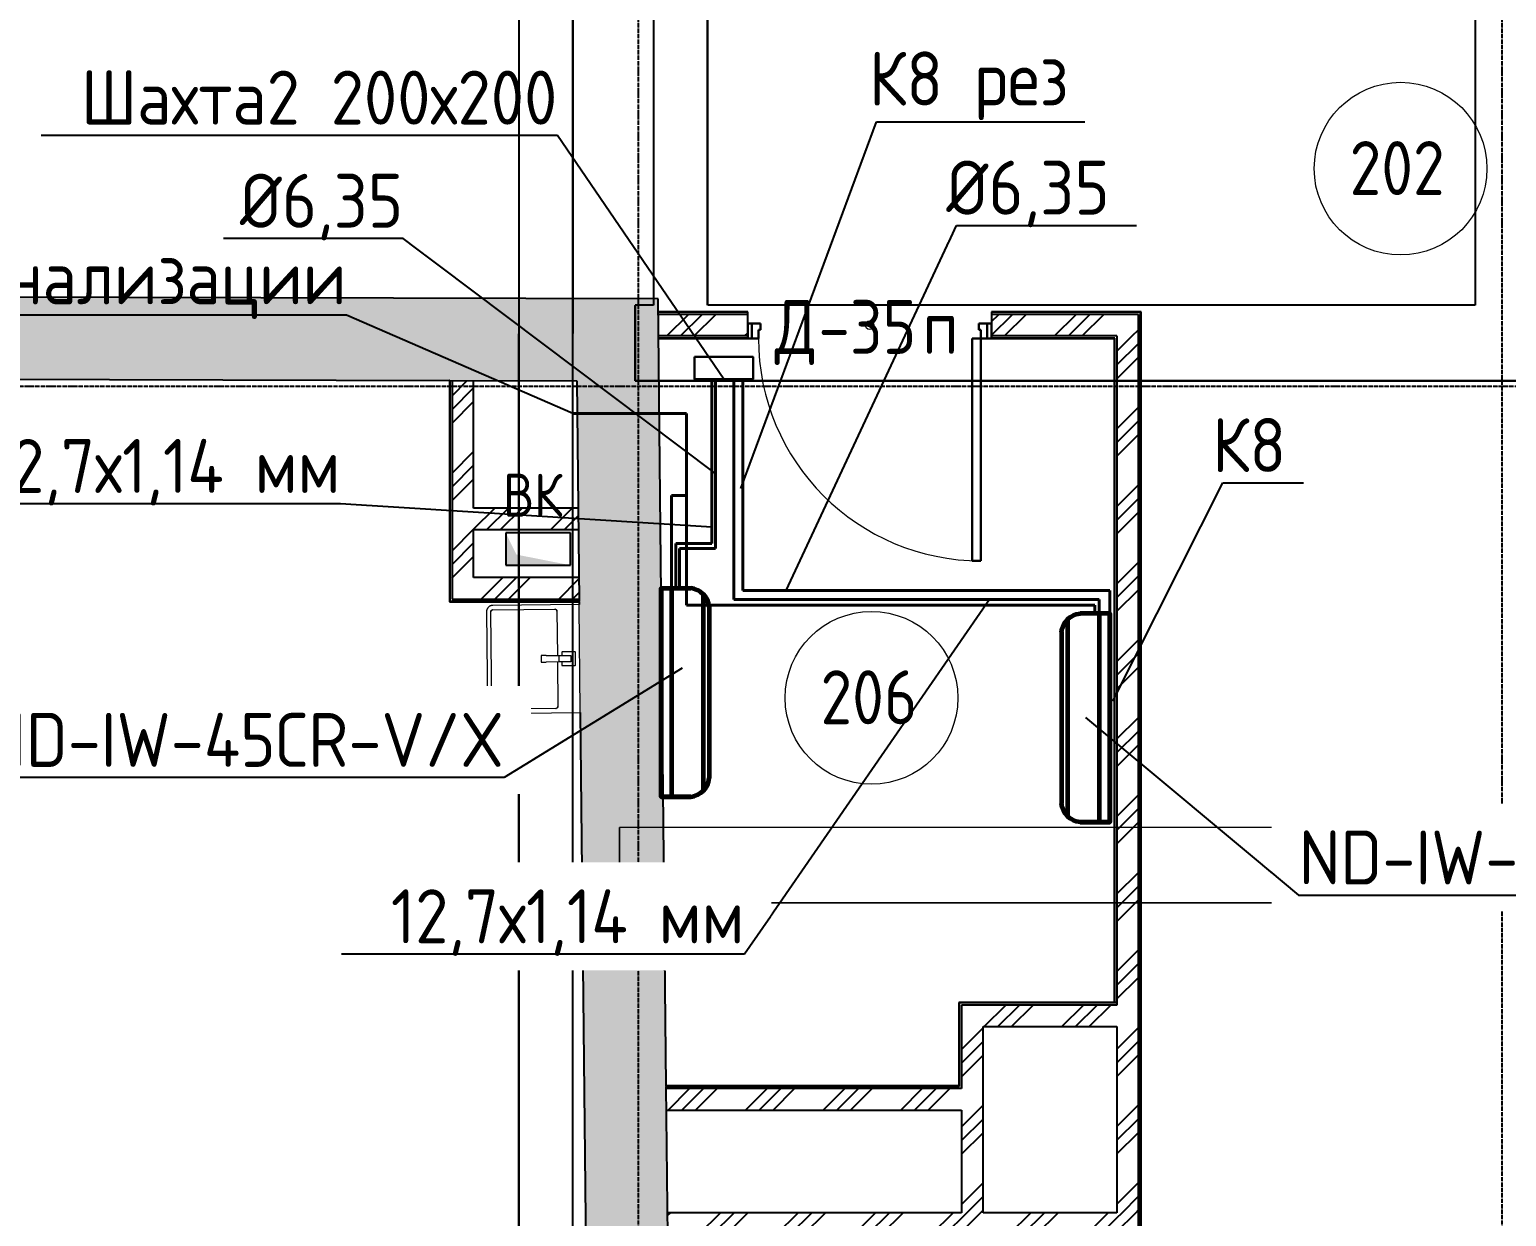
# Model space of a CAD drawing. Header units: millimetres. Extents: x -129048 to 476301, y -5853 to 215316.
# Drawn here: x 147729 to 154569, y 4909 to 10409 of the extents above; entities that cross this region are included whole.
import ezdxf
from ezdxf import colors
from ezdxf.entities.mleader import LeaderData, LeaderLine
from ezdxf.math import Vec2, Vec3

# ---------------------------------------------------------------- set-up
doc = ezdxf.new("R2010")
doc.units = ezdxf.units.MM
doc.linetypes.add('ADSK_Линия сетки', pattern=[25, 20, -2.5, 0, -2.5])
doc.linetypes.add('ADSK_Сверху', pattern=[4.5, 3, -1.5])
for name, color, linetype, lineweight in [('GAZLAITER', 1, 'Continuous', 40), ('Аннотация', 7, 'Continuous', 9), ('Двери', 251, 'Continuous', 18), ('Дренаж', 36, 'Continuous', 40), ('Каркас', 7, 'Continuous', 18), ('Кондеи', 6, 'Continuous', 60), ('Марки дверей', 7, 'Continuous', 20), ('Марки помещений', 7, 'Continuous', 20), ('Сантехника', 251, 'Continuous', 18), ('Узлы', 7, 'Continuous', 18)]:
    doc.layers.add(name, color=color, linetype=linetype, lineweight=lineweight)
for name, color, linetype, lineweight, true_color in [('Линии', 7, 'Continuous', 9, 0x00a600), ('Стены внутренние', 5, 'Continuous', 18, 0x0000ff), ('Стены штриховка', 5, 'Continuous', 18, 0x0000ff)]:
    doc.layers.add(name, color=color, linetype=linetype, lineweight=lineweight, true_color=true_color)
doc.styles.add('GOST Common_1', font='GOST Common_0.ttf', dxfattribs={"width": 0.9, "height": 200})
doc.styles.add('GOST Common_2', font='GOST Common_0.ttf', dxfattribs={"width": 0.9, "height": 250})
doc.styles.add('PIK', font='isocpeur.ttf', dxfattribs={"width": 0.9, "height": 250})
pattern_1 = [(45, (108139.4, 150), (-179.6051, 179.6051), []), (45, (108202.9, 150), (0, 359.2102), []), (45, (108075.9, 150), (0, 359.2102), [])]

# ---------------------------------------------------------------- blocks, each defined once
blk = doc.blocks.new('ADSK_БалкаЖБ_Прямоугольная - 350х280мм-843200-02 План 2-го этажа маркировочный')
at = {"layer": 'Каркас', "color": 253, "linetype": 'ADSK_Сверху', "true_color": 0xb2b2b2}
for p, q in [((3639.3, 175), (-3639.3, 175)), ((3639.3, 175), (3639.3, -175)), ((-3639.3, -175), (3639.3, -175))]:
    blk.add_line(p, q, dxfattribs=at)
at = {"layer": 'Каркас', "color": 253, "linetype": 'ADSK_Сверху', "true_color": 0xaaaaaa}
for p, q in [((-3639.3, 175), (3639.3, 175)), ((3639.3, -175), (3639.3, 175)), ((-3639.3, -175), (3639.3, -175))]:
    blk.add_line(p, q, dxfattribs=at)
blk = doc.blocks.new('AC_Дверь_Однопольная - Д-35п 1130х2200h-1983249-02 План 2-го этажа маркировочный')
at = {"layer": 'Двери', "lineweight": 30}
for p, q in [((-515, 1092), (-475, 1092)), ((-515, 62), (-515, 1092)), ((-475, 1092), (-475, 62)), ((-565, 62), (-545, 62)), ((-565, -8), (-565, 62)), ((-545, 62), (-515, 62)), ((-545, -8), (-545, 62)), ((-545, 62), (-545, -8)), ((-475, 62), (-515, 62)), ((-515, 62), (-515, 22)), ((-515, 22), (-505, 22)), ((-505, 22), (-505, -8)), ((505, 22), (515, 22)), ((505, -8), (505, 22)), ((515, 62), (545, 62)), ((515, 22), (515, 62)), ((545, 62), (545, -8)), ((545, 62), (565, 62)), ((545, -8), (545, 62)), ((565, 62), (565, -8)), ((-545, -8), (-565, -8)), ((-505, -8), (-545, -8)), ((545, -8), (505, -8)), ((565, -8), (545, -8))]:
    blk.add_line(p, q, dxfattribs=at)
at = {"layer": 'Двери'}
blk.add_arc((-515, 62), 1030, 0, 90, dxfattribs=at)
blk = doc.blocks.new('Parametric_Porcelain_bathroom_sink_20774 - 500х430мм-V220-02 План 2-го этажа маркировочный')
at = {"layer": 'Сантехника'}
for p, q in [((345, 570), (-95, 570)), ((-95, 550), (345, 550)), ((-125, 540), (-125, 140)), ((-105, 253.2), (-105, 540)), ((355, 540), (355, 253.2)), ((375, 140), (375, 540)), ((140, 319.1), (110, 319.1)), ((110, 319.1), (110, 296.1)), ((140, 319.1), (110, 319.1)), ((110, 236.5), (110, 296.1)), ((140, 296.1), (140, 319.1)), ((140, 296.1), (140, 236.5)), ((110, 243.2), (-95, 243.2)), ((93.2, 221.2), (93.2, 161.6)), ((110, 223.1), (95.1, 223.1)), ((110, 201.5), (110, 236.5)), ((140, 236.5), (110, 236.5)), ((345, 243.2), (140, 243.2)), ((140, 236.5), (140, 201.5)), ((154.6, 223.1), (140, 223.1)), ((156.5, 161.6), (156.5, 221.2)), ((-125, 140), (-120, 140)), ((-120, 140), (-115, 140)), ((-115, 140), (365, 140)), ((94.7, 160.1), (155, 160.1)), ((110, 181.5), (110, 201.5)), ((140, 181.5), (110, 181.5)), ((140, 201.5), (140, 181.5)), ((365, 140), (370, 140)), ((370, 140), (375, 140))]:
    blk.add_line(p, q, dxfattribs=at)
at = {"layer": 'Сантехника', "flags": 128}
for points in [[(-95, 570), (-96.2, 570), (-97.4, 569.9), (-98.6, 569.8), (-99.8, 569.6), (-101, 569.4), (-102.1, 569.1), (-103.3, 568.8), (-104.4, 568.5), (-105.6, 568.1), (-106.7, 567.6), (-107.8, 567.1), (-108.9, 566.6), (-109.9, 566), (-110.9, 565.4), (-111.9, 564.8), (-112.9, 564.1), (-113.9, 563.3), (-114.8, 562.6), (-115.7, 561.7), (-116.5, 560.9), (-117.3, 560), (-118.1, 559.1), (-118.9, 558.2), (-119.6, 557.2), (-120.2, 556.2), (-120.9, 555.2), (-121.5, 554.1), (-122, 553.1), (-122.5, 552), (-123, 550.9), (-123.4, 549.7), (-123.7, 548.6), (-124.1, 547.4), (-124.3, 546.3), (-124.6, 545.1), (-124.7, 543.9), (-124.9, 542.7), (-125, 541.5), (-125, 540.3), (-125, 540)], [(-105, 540), (-105, 540.4), (-105, 540.8), (-104.9, 541.2), (-104.9, 541.6), (-104.8, 542), (-104.7, 542.4), (-104.6, 542.8), (-104.5, 543.1), (-104.4, 543.5), (-104.2, 543.9), (-104, 544.3), (-103.9, 544.6), (-103.7, 545), (-103.5, 545.3), (-103.3, 545.6), (-103, 546), (-102.8, 546.3), (-102.5, 546.6), (-102.2, 546.9), (-102, 547.2), (-101.7, 547.4), (-101.4, 547.7), (-101.1, 548), (-100.7, 548.2), (-100.4, 548.4), (-100.1, 548.6), (-99.7, 548.8), (-99.4, 549), (-99, 549.2), (-98.6, 549.3), (-98.2, 549.5), (-97.9, 549.6), (-97.5, 549.7), (-97.1, 549.8), (-96.7, 549.9), (-96.3, 549.9), (-95.9, 550), (-95.5, 550), (-95.1, 550), (-95, 550)], [(-101, 548), (-101.3, 547.8), (-101.6, 547.5), (-101.9, 547.2), (-102.2, 547), (-102.4, 546.7)], [(-95, 550), (-95.4, 550), (-95.8, 550), (-96.2, 549.9), (-96.6, 549.9)], [(375, 540), (375, 541.2), (374.9, 542.4), (374.8, 543.6), (374.6, 544.8), (374.4, 546), (374.1, 547.1), (373.8, 548.3), (373.5, 549.4), (373.1, 550.6), (372.6, 551.7), (372.1, 552.8), (371.6, 553.9), (371, 554.9), (370.4, 555.9), (369.8, 556.9), (369.1, 557.9), (368.3, 558.9), (367.6, 559.8), (366.7, 560.7), (365.9, 561.5), (365, 562.3), (364.1, 563.1), (363.2, 563.9), (362.2, 564.6), (361.2, 565.2), (360.2, 565.9), (359.1, 566.5), (358.1, 567), (357, 567.5), (355.9, 568), (354.7, 568.4), (353.6, 568.7), (352.4, 569.1), (351.3, 569.3), (350.1, 569.6), (348.9, 569.7), (347.7, 569.9), (346.5, 570), (345.3, 570), (345, 570)], [(346.3, 549.9), (345.9, 550), (345.5, 550), (345.1, 550), (345, 550)], [(345, 550), (345.4, 550), (345.8, 550), (346.2, 549.9), (346.6, 549.9), (347, 549.8), (347.4, 549.7), (347.8, 549.6), (348.1, 549.5), (348.5, 549.4), (348.9, 549.2), (349.3, 549), (349.6, 548.9), (350, 548.7), (350.3, 548.5), (350.6, 548.3), (351, 548), (351.3, 547.8), (351.6, 547.5), (351.9, 547.2), (352.2, 547), (352.4, 546.7), (352.7, 546.4), (353, 546.1), (353.2, 545.7), (353.4, 545.4), (353.6, 545.1), (353.8, 544.7), (354, 544.4), (354.2, 544), (354.3, 543.6), (354.5, 543.2), (354.6, 542.9), (354.7, 542.5), (354.8, 542.1), (354.9, 541.7), (354.9, 541.3), (355, 540.9), (355, 540.5), (355, 540.1), (355, 540)], [(353, 546), (352.8, 546.3), (352.5, 546.6), (352.2, 546.9), (352, 547.2), (351.7, 547.4)], [(-104.9, 541.3), (-105, 540.9), (-105, 540.5), (-105, 540.1), (-105, 540)], [(355, 540), (355, 540.4), (355, 540.8), (354.9, 541.2), (354.9, 541.6)], [(-105, 253.2), (-105, 252.8), (-105, 252.4), (-104.9, 252), (-104.9, 251.6)], [(-95, 243.2), (-95.4, 243.2), (-95.8, 243.2), (-96.2, 243.2), (-96.6, 243.3), (-97, 243.4), (-97.4, 243.5), (-97.8, 243.6), (-98.1, 243.7), (-98.5, 243.8), (-98.9, 244), (-99.3, 244.1), (-99.6, 244.3), (-100, 244.5), (-100.3, 244.7), (-100.6, 244.9), (-101, 245.2), (-101.3, 245.4), (-101.6, 245.7), (-101.9, 245.9), (-102.2, 246.2), (-102.4, 246.5), (-102.7, 246.8), (-103, 247.1), (-103.2, 247.4), (-103.4, 247.8), (-103.6, 248.1), (-103.8, 248.5), (-104, 248.8), (-104.2, 249.2), (-104.3, 249.5), (-104.5, 249.9), (-104.6, 250.3), (-104.7, 250.7), (-104.8, 251.1), (-104.9, 251.5), (-104.9, 251.9), (-105, 252.3), (-105, 252.7), (-105, 253.1), (-105, 253.2)], [(-103, 247.2), (-102.8, 246.9), (-102.5, 246.6), (-102.2, 246.3), (-102, 246), (-101.7, 245.7)], [(-96.3, 243.3), (-95.9, 243.2), (-95.5, 243.2), (-95.1, 243.2), (-95, 243.2)], [(355, 253.2), (355, 252.8), (355, 252.4), (354.9, 252), (354.9, 251.6), (354.8, 251.2), (354.7, 250.8), (354.6, 250.4), (354.5, 250), (354.4, 249.6), (354.2, 249.3), (354, 248.9), (353.9, 248.6), (353.7, 248.2), (353.5, 247.9), (353.3, 247.5), (353, 247.2), (352.8, 246.9), (352.5, 246.6), (352.2, 246.3), (352, 246), (351.7, 245.7), (351.4, 245.5), (351.1, 245.2), (350.7, 245), (350.4, 244.8), (350.1, 244.5), (349.7, 244.4), (349.4, 244.2), (349, 244), (348.6, 243.9), (348.2, 243.7), (347.9, 243.6), (347.5, 243.5), (347.1, 243.4), (346.7, 243.3), (346.3, 243.3), (345.9, 243.2), (345.5, 243.2), (345.1, 243.2), (345, 243.2)], [(345, 243.2), (345.4, 243.2), (345.8, 243.2), (346.2, 243.2), (346.6, 243.3)], [(351, 245.2), (351.3, 245.4), (351.6, 245.7), (351.9, 245.9), (352.2, 246.2), (352.4, 246.5)], [(354.9, 251.9), (355, 252.3), (355, 252.7), (355, 253.1), (355, 253.2)]]:
    blk.add_lwpolyline(points, dxfattribs=at)
at = {"layer": 'Сантехника'}
for centre, radius, start, end in [((95.1, 221.2), 1.87, 90, 180), ((95.1, 221.2), 1.87, 120, 150), ((95.1, 221.2), 1.87, 120, 150), ((95.1, 221.2), 1.87, 120, 150), ((154.6, 221.2), 1.87, 0, 90), ((154.6, 221.2), 1.87, 30, 60), ((154.6, 221.2), 1.87, 30, 60), ((154.6, 221.2), 1.87, 30, 60), ((94.7, 161.6), 1.49, 180, 270), ((155, 161.6), 1.49, 270, 360)]:
    blk.add_arc(centre, radius, start, end, dxfattribs=at)
blk = doc.blocks.new('ADSK_Марка_Помещение_ОдноЗначение - Номер-247393-02 План 2-го этажа маркировочный')
at = {"layer": 'Марки помещений'}
blk.add_circle((0, 0), 4, dxfattribs=at)
blk = doc.blocks.new('ADSK_Марка_Дверь - Типоразмер_ADSK_Марка-58376-02 План 2-го этажа маркировочный')
at = {"layer": 'Марки дверей', "lineweight": 9}
blk.add_circle((0, 0), 0.2, dxfattribs=at)
blk = doc.blocks.new('Наружний 45+')
for p, q in [((18255.9, 8700.3), (17289.9, 8700.3)), ((17289.9, 8700.3), (17289.9, 8563.2)), ((18255.9, 8651.7), (17289.9, 8651.7)), ((18228.3, 8504.7), (17317.6, 8504.7))]:
    blk.add_line(p, q)
for points in [[(17289.9, 8563.2), (17289.9, 8700.3), (18255.9, 8700.3), (18255.9, 8563.2)], [(18169.9, 8477), (17376, 8477)]]:
    blk.add_lwpolyline(points)
for centre, start, end in [((17385.7, 8572.7), 185.64924, 264.24405), ((18160.2, 8572.7), 275.75595, 354.35076)]:
    blk.add_arc(centre, 96.2, start, end)

msp = doc.modelspace()

# ---------------------------------------------------------------- hatches: boundary and pattern name
at = {"layer": 'Стены внутренние', "lineweight": 25, "true_color": 0x636466}
h = msp.add_hatch(color=251, dxfattribs=at)
h.paths.add_polyline_path([(150643.87398, 8780.40893), (150640.00108, 9160.4205), (144072.22926, 9177.78108), (144072.22926, 8797.77975), (150641.87126, 8780.41423)])
h.paths.add_polyline_path([(142571.23005, 8801.74734), (142572.04947, 9181.74601), (135507.91605, 9200.41911), (135507.91605, 8820.41778), (142541.69893, 8801.8254)])
h.paths.add_polyline_path([(134006.91684, 8824.38537), (134007.73626, 9204.38404), (126996.31999, 9222.9178), (126996.31999, 8842.91647), (133964.73987, 8824.49686)])
h.paths.add_polyline_path([(125495.32078, 8846.88406), (125496.1402, 9226.88273), (123737.93688, 9231.53067), (123736.93244, 8851.532), (125345.23721, 8847.28077)])
h.paths.add_polyline_path([(122236.93768, 8855.49694), (122237.75709, 9235.49561), (118638.71545, 9245.00944), (118638.71545, 8865.00811), (122211.1293, 8855.56515)])
h.paths.add_polyline_path([(117111.77609, 8869.04427), (117111.77609, 9249.04559), (116272.42287, 9251.26425), (116273.16835, 8871.26096), (117048.57146, 8869.21133)])
h = msp.add_hatch(dxfattribs=at)
h.set_pattern_fill('FP_1', color=251, style=0, pattern_type=2)
h.set_pattern_definition(pattern_1)
h.paths.add_polyline_path([(152706.98374, 8988.91709), (152864.74457, 8988.91709), (152864.74457, 9088.91709), (152184.74457, 9088.91709), (152184.74457, 8988.91709)])
h.paths.add_polyline_path([(150641.87126, 8988.91709), (151054.74457, 8988.91709), (151054.74457, 9088.91709), (150640.72981, 9088.91709), (150641.74896, 8988.91709)])
h = msp.add_hatch(dxfattribs=at)
h.set_pattern_fill('FP_1', color=251, style=0, pattern_type=2)
h.set_pattern_definition(pattern_1)
h.paths.add_polyline_path([(152864.74457, 5788.84524), (152864.74457, 8988.91709), (152764.74457, 8988.91709), (152764.74457, 5788.84524)])
h = msp.add_hatch(dxfattribs=at)
h.set_pattern_fill('FP_1', color=251, style=0, pattern_type=2)
h.set_pattern_definition(pattern_1)
h.paths.add_polyline_path([(149685.39497, 7869.43061), (149785.39497, 7869.43061), (149785.39497, 8782.67815), (149685.39497, 8782.94248), (149685.39497, 8057.31293)])
msp.add_hatch(color=251, dxfattribs=at).paths.add_polyline_path([(150703.91126, 2889.50427), (150643.87398, 8780.40893), (150263.844, 8781.41347), (150323.89153, 2889.50427), (150686.33128, 2889.50427)])
h = msp.add_hatch(dxfattribs=at)
h.set_pattern_fill('FP_1', color=251, style=0, pattern_type=2)
h.set_pattern_definition(pattern_1)
h.paths.add_polyline_path([(150270.87601, 8091.42759), (150269.85686, 8191.42759), (149785.39497, 8191.42759), (149785.39497, 8091.42759), (150263.844, 8091.42759)])
h = msp.add_hatch(dxfattribs=at)
h.set_pattern_fill('FP_1', color=251, style=0, pattern_type=2)
h.set_pattern_definition(pattern_1)
h.paths.add_polyline_path([(150274.15765, 7769.43061), (150273.1385, 7869.43061), (149685.39497, 7869.43061), (149685.39497, 7769.43061), (150265.16248, 7769.43061)])
h = msp.add_hatch(dxfattribs=at)
h.set_pattern_fill('FP_1', color=251, style=0, pattern_type=2)
h.set_pattern_definition(pattern_1)
h.paths.add_polyline_path([(152144.74457, 5402.16371), (152144.74457, 5888.84524), (152044.74457, 5888.84524), (152044.74457, 5402.16371)])
h = msp.add_hatch(dxfattribs=at)
h.set_pattern_fill('FP_1', color=251, style=0, pattern_type=2)
h.set_pattern_definition(pattern_1)
h.paths.add_polyline_path([(152764.74457, 5788.84524), (152764.74457, 5888.84524), (152144.74457, 5888.84524), (152144.74457, 5788.84524), (152752.74457, 5788.84524)])
h = msp.add_hatch(dxfattribs=at)
h.set_pattern_fill('FP_1', color=251, style=0, pattern_type=2)
h.set_pattern_definition(pattern_1)
h.paths.add_polyline_path([(152864.74457, 4926.78828), (152864.74457, 5788.84524), (152764.74457, 5788.84524), (152764.74457, 4926.78828)])
h = msp.add_hatch(dxfattribs=at)
h.set_pattern_fill('FP_1', color=251, style=0, pattern_type=2)
h.set_pattern_definition(pattern_1)
h.paths.add_polyline_path([(150703.91126, 5402.16371), (152044.74457, 5402.16371), (152044.74457, 5502.16371), (150677.28428, 5502.16371), (150678.30344, 5402.16371), (150686.33128, 5402.16371)])
h = msp.add_hatch(dxfattribs=at)
h.set_pattern_fill('FP_1', color=251, style=0, pattern_type=2)
h.set_pattern_definition(pattern_1)
h.paths.add_polyline_path([(152144.74457, 4926.78828), (152144.74457, 5402.16371), (152044.74457, 5402.16371), (152044.74457, 4926.78828)])
h = msp.add_hatch(dxfattribs=at)
h.set_pattern_fill('FP_1', color=251, style=0, pattern_type=2)
h.set_pattern_definition(pattern_1)
h.paths.add_polyline_path([(150684.16739, 4826.78828), (152764.74457, 4826.8463), (152764.74457, 4926.78828), (150683.14824, 4926.78828)])
h = msp.add_hatch(dxfattribs=at)
h.set_pattern_fill('FP_1', color=251, style=0, pattern_type=2)
h.set_pattern_definition(pattern_1)
h.paths.add_polyline_path([(152864.74457, 2676.77432), (152864.74457, 3016.78828), (152764.74457, 3016.78828), (152764.74457, 2676.77432), (152844.74457, 2676.77432)])
h.paths.add_polyline_path([(152764.74457, 3946.78828), (152864.74457, 3946.78828), (152864.74457, 4926.78828), (152764.74457, 4926.78828), (152764.74457, 4695.66735)])
at = {"layer": 'Узлы', "lineweight": 25, "true_color": 0x636466}
msp.add_hatch(color=251, dxfattribs=at).paths.add_polyline_path([(150165.66254, 7926.43061), (150232.49103, 7926.76336), (149983.6725, 7975.92809), (149934.17502, 8076.43061), (149934.17502, 7926.43061), (149983.6725, 7926.43061)])

# ---------------------------------------------------------------- linework, layer by layer
at = {"linetype": 'ADSK_Линия сетки', "lineweight": 25}
for p, q in [((154549.30993, -3863.55169), (154549.30993, 44684.78674)), ((150549.30993, -3863.55169), (150549.30993, 21818.8012)), ((97053.17482, 8756.78828), (165281.11784, 8756.78828))]:
    msp.add_line(p, q, dxfattribs=at)
at = {"layer": 'GAZLAITER', "color": 5, "lineweight": 40, "ltscale": 10}
for p, q in [((150888.72115, 8026.928), (150888.72115, 8788.92196)), ((150990.68099, 7767.9081), (150990.68099, 8788.92196)), ((150722.20308, 7820.14237), (150722.20308, 8026.928)), ((150722.20308, 8026.928), (150888.72115, 8026.928)), ((152683.11109, 7767.9081), (150990.68099, 7767.9081)), ((152683.11109, 7702.57601), (152683.11109, 7767.9081))]:
    msp.add_line(p, q, dxfattribs=at)
at = {"layer": 'GAZLAITER', "color": 1, "lineweight": 40, "ltscale": 10}
for p, q in [((150905.86757, 8003.4129), (150905.86757, 8788.92196)), ((150739.25401, 7820.14237), (150739.25401, 8003.4129)), ((150739.25401, 8003.4129), (150905.86757, 8003.4129))]:
    msp.add_line(p, q, dxfattribs=at)
at = {"layer": 'GAZLAITER'}
for p, q in [((151031.63019, 7809.17611), (151031.63019, 8788.92196)), ((152731.67447, 7809.17611), (151031.63019, 7809.17611)), ((152731.67447, 7702.57601), (152731.67447, 7809.17611))]:
    msp.add_line(p, q, dxfattribs=at)
at = {"layer": 'GAZLAITER', "color": 251, "lineweight": 30, "ltscale": 10, "true_color": 0x636466}
msp.add_lwpolyline([(150808.15961, 8891.79922), (151079.59962, 8891.79922), (151079.59962, 8788.92196), (150808.15961, 8788.92196)], close=True, dxfattribs=at)
at = {"layer": 'Дренаж'}
for p, q in [((150771.71858, 8629.27534), (150244.69301, 8629.27534)), ((150771.71858, 7741.30856), (150771.71858, 8629.27534)), ((150702.22393, 7820.14237), (150702.22393, 8249.07643)), ((150702.22393, 8249.07643), (150771.71858, 8249.07643)), ((150916.19043, 7741.30856), (150771.71858, 7741.30856)), ((152663.13194, 7741.30856), (150916.19043, 7741.30856)), ((152663.13194, 7702.57601), (152663.13194, 7741.30856))]:
    msp.add_line(p, q, dxfattribs=at)
at = {"layer": 'Каркас', "color": 251, "linetype": 'ADSK_Сверху', "lineweight": 25, "true_color": 0x636466}
for p, q in [((149994.69301, 13454.00246), (149994.69301, 8999.43061)), ((149994.69301, 13454.00246), (149994.69301, 8999.43061)), ((150244.69301, 8999.43061), (150244.69301, 13454.00246)), ((150244.69301, 13454.00246), (150244.69301, 8999.43061)), ((150618.36341, 12931.45973), (150618.36341, 9131.21709)), ((150618.36341, 12931.45973), (150618.36341, 9131.21709)), ((150868.36341, 9131.21709), (150868.36341, 12931.45973)), ((150868.36341, 12931.45973), (150868.36341, 9131.21709)), ((154424.30993, 12931.45973), (154424.30993, 9131.21709)), ((154424.30993, 12931.45973), (154424.30993, 9131.21709)), ((150533.41539, 8781.21709), (150533.41539, 9131.21709)), ((150533.41539, 9131.21709), (150533.41539, 8781.21709)), ((150618.36341, 9131.21709), (150533.41539, 9131.21709)), ((150618.36341, 9131.21709), (150533.41539, 9131.21709)), ((154424.30993, 9131.21709), (150868.36341, 9131.21709)), ((154424.30993, 9131.21709), (150868.36341, 9131.21709)), ((149994.69301, 8999.43061), (149994.69301, 2610.01988)), ((149994.69301, 2610.01988), (149994.69301, 8999.43061)), ((150244.69301, 2610.01988), (150244.69301, 8999.43061)), ((150244.69301, 2610.01988), (150244.69301, 8999.43061)), ((150533.41539, 8781.21709), (157808.36341, 8781.21709)), ((157808.36341, 8781.21709), (150533.41539, 8781.21709))]:
    msp.add_line(p, q, dxfattribs=at)
at = {"layer": 'Линии', "color": 251, "lineweight": 25, "true_color": 0x636466}
for p, q in [((149934.17502, 8076.43061), (149934.17502, 7926.43061)), ((150234.17502, 8076.43061), (149934.17502, 8076.43061)), ((150234.17502, 7926.43061), (150234.17502, 8076.43061)), ((149934.17502, 7926.43061), (150234.17502, 7926.43061))]:
    msp.add_line(p, q, dxfattribs=at)
at = {"layer": 'Стены внутренние', "color": 251, "lineweight": 25, "true_color": 0x636466}
for p, q in [((150640.00108, 9160.4205), (144072.22926, 9177.78108)), ((150677.16199, 5514.16371), (150640.00108, 9160.4205)), ((151054.74457, 9100.91709), (150640.60751, 9100.91709)), ((151054.74457, 9046.91709), (151054.74457, 9100.91709)), ((152876.74457, 9100.91709), (152184.74457, 9100.91709)), ((152184.74457, 9100.91709), (152184.74457, 9046.91709)), ((152876.74457, 3946.78828), (152876.74457, 9100.91709)), ((150641.87126, 8976.91709), (151054.74457, 8976.91709)), ((152184.74457, 8976.91709), (152752.74457, 8976.91709)), ((152752.74457, 8976.91709), (152752.74457, 5900.84524)), ((144071.22481, 8797.78241), (149673.39497, 8782.9742)), ((149673.39497, 8782.9742), (149673.39497, 7757.43061)), ((149675.39497, 8782.96891), (150263.844, 8781.41347)), ((149785.39497, 8191.42759), (149785.39497, 8782.67815)), ((150263.844, 8781.41347), (150274.25957, 7759.43061)), ((150269.85686, 8191.42759), (149785.39497, 8191.42759)), ((149785.39497, 7869.43061), (149785.39497, 8091.42759)), ((149785.39497, 8091.42759), (150270.87601, 8091.42759)), ((150273.1385, 7869.43061), (149785.39497, 7869.43061)), ((149673.39497, 7757.43061), (150274.27995, 7757.43061)), ((150274.27995, 7757.43061), (150274.41417, 7744.26103)), ((150279.50619, 7244.62772), (150323.89153, 2889.50427)), ((152752.74457, 5900.84524), (152032.74457, 5900.84524)), ((152032.74457, 5900.84524), (152032.74457, 5514.16371)), ((152144.74457, 4926.78828), (152144.74457, 5788.84524)), ((152144.74457, 5788.84524), (152764.74457, 5788.84524)), ((152764.74457, 5788.84524), (152764.74457, 4926.78828)), ((152032.74457, 5514.16371), (150677.16199, 5514.16371)), ((150684.2693, 4816.78828), (150677.18237, 5512.16371)), ((150678.30344, 5402.16371), (152044.74457, 5402.16371)), ((152044.74457, 5402.16371), (152044.74457, 4926.78828)), ((152044.74457, 4926.78828), (150683.14824, 4926.78828)), ((152764.74457, 4926.78828), (152144.74457, 4926.78828))]:
    msp.add_line(p, q, dxfattribs=at)
at = {"layer": 'Стены штриховка', "color": 251, "lineweight": 25, "true_color": 0x636466}
for p, q in [((151054.74457, 9098.91709), (150640.62789, 9098.91709)), ((152876.74457, 9098.91709), (152184.74457, 9098.91709)), ((152874.74457, 3946.78828), (152874.74457, 9100.91709)), ((151054.74457, 9088.91709), (150640.72981, 9088.91709)), ((152864.74457, 9088.91709), (152184.74457, 9088.91709)), ((152864.74457, 3946.78828), (152864.74457, 9088.91709)), ((152874.74457, 9088.91709), (152876.74457, 9088.91709)), ((151054.74457, 8988.91709), (150641.74896, 8988.91709)), ((151054.74457, 8978.91709), (150641.85088, 8978.91709)), ((152764.74457, 8988.91709), (152184.74457, 8988.91709)), ((152754.74457, 8978.91709), (152184.74457, 8978.91709)), ((152754.74457, 5900.84524), (152754.74457, 8978.91709)), ((152764.74457, 8988.91709), (152764.74457, 5888.84524)), ((149675.39497, 8782.96891), (149673.39497, 8782.9742)), ((149675.39497, 8782.96891), (149675.39497, 7757.43061)), ((149685.39497, 8782.94248), (149685.39497, 7769.43061)), ((149675.39497, 7769.43061), (149673.39497, 7769.43061)), ((149673.39497, 7759.43061), (150274.25957, 7759.43061)), ((149685.39497, 7769.43061), (150274.15765, 7769.43061)), ((150274.27995, 7757.43061), (150274.25957, 7759.43061)), ((152764.74457, 5898.84524), (152032.74457, 5898.84524)), ((152034.74457, 5900.84524), (152034.74457, 5512.16371)), ((152044.74457, 5898.84524), (152044.74457, 5900.84524)), ((152764.74457, 5888.84524), (152044.74457, 5888.84524)), ((152044.74457, 5888.84524), (152044.74457, 5502.16371)), ((152764.74457, 5900.84524), (152752.74457, 5900.84524)), ((150677.16199, 5514.16371), (150677.18237, 5512.16371)), ((152034.74457, 5512.16371), (150677.18237, 5512.16371)), ((152044.74457, 5502.16371), (150677.28428, 5502.16371))]:
    msp.add_line(p, q, dxfattribs=at)

# ---------------------------------------------------------------- block references
at = {"layer": 'Двери', "color": 251, "lineweight": 25, "true_color": 0x636466, "rotation": 180}
msp.add_blockref('AC_Дверь_Однопольная - Д-35п 1130х2200h-1983249-02 План 2-го этажа маркировочный', (151619.74457, 9038.91709), dxfattribs=at)
at = {"layer": 'Каркас', "color": 251, "linetype": 'ADSK_Сверху', "lineweight": 25, "true_color": 0x636466, "rotation": 180}
msp.add_blockref('ADSK_БалкаЖБ_Прямоугольная - 350х280мм-843200-02 План 2-го этажа маркировочный', (154100.92388, 6536.66252), dxfattribs=at)
at = {"layer": 'Кондеи', "rotation": 90}
msp.add_blockref('Наружний 45+', (159353.93171, -10435.79522), dxfattribs=at)
at = {"layer": 'Кондеи', "xscale": -1, "rotation": 270}
msp.add_blockref('Наружний 45+', (144031.40331, -10553.36158), dxfattribs=at)
at = {"layer": 'Марки дверей', "color": 251, "lineweight": 25, "true_color": 0x636466, "xscale": 99.99999999999993, "yscale": 99.99999999999993, "zscale": 99.99999999999993}
msp.add_blockref('ADSK_Марка_Дверь - Типоразмер_ADSK_Марка-58376-02 План 2-го этажа маркировочный', (151619.74457, 9038.91709), dxfattribs=at)
at = {"layer": 'Марки помещений', "color": 251, "lineweight": 25, "true_color": 0x636466, "xscale": 99.99999999999993, "yscale": 99.99999999999993, "zscale": 99.99999999999993}
for p in [(154078.94582, 9764.03164), (151628.20325, 7312.1174)]:
    msp.add_blockref('ADSK_Марка_Помещение_ОдноЗначение - Номер-247393-02 План 2-го этажа маркировочный', p, dxfattribs=at)
at = {"layer": 'Сантехника', "color": 251, "lineweight": 25, "true_color": 0x636466, "rotation": 90.58391097812459}
msp.add_blockref('Parametric_Porcelain_bathroom_sink_20774 - 500х430мм-V220-02 План 2-го этажа маркировочный', (150418.22678, 7370.8776), dxfattribs=at)

# ---------------------------------------------------------------- texts
at = {"layer": 'Аннотация', "color": 251, "lineweight": 25, "true_color": 0x636466, "insert": (149921.54149, 8351.3448), "char_height": 200, "width": 360.759375, "attachment_point": 1, "style": 'GOST Common_2'}
msp.add_mtext('ВК', dxfattribs=at)
at = {"layer": 'Марки дверей', "color": 251, "lineweight": 25, "true_color": 0x636466, "char_height": 250, "attachment_point": 1, "style": 'GOST Common_1'}
for s, insert, width in [('\\fGOST Common|b0|i0|c204|p34|;\\W.9;Д', (151179.9153, 9155.93018), 245.316375), ('-35', (151382.32155, 9155.93018), 584.4301875), ('\\fGOST Common|b0|i0|c204|p34|;\\W.9;п', (151864.52467, 9155.93018), 194.8100625)]:
    msp.add_mtext(s, dxfattribs=dict(at, insert=insert, width=width))
at = {"layer": 'Марки помещений', "color": 251, "lineweight": 25, "true_color": 0x636466, "char_height": 250, "width": 584.4301875, "attachment_point": 1, "style": 'GOST Common_1'}
for s, insert in [('202', (153842.68856, 9891.75671)), ('206', (151391.94599, 7439.84247))]:
    msp.add_mtext(s, dxfattribs=dict(at, insert=insert))

# ---------------------------------------------------------------- next in the draw order: leaders
at = {"layer": 'GAZLAITER', "color": 18, "lineweight": 25, "ltscale": 10, "true_color": 0x000000}
ml = msp.add_multileader_mtext('Standard', dxfattribs=at)
ml.set_content('{\\C256;\\c0;%%C6,35}', color=1, style='PIK')
ml.set_leader_properties()
ml.build(insert=Vec2(0, 0))
ml.multileader.update_dxf_attribs({"text_left_attachment_type": 6, "text_right_attachment_type": 6, "dogleg_length": 0.36, "arrow_head_size": 0.18})
ctx = ml.context
ctx.base_point, ctx.char_height, ctx.arrow_head_size, ctx.landing_gap_size, ctx.plane_origin = Vec3(152022.75342, 9500.91379), 250, 0.18, 0.09, Vec3(152602.9627, 8417.19492)
ctx.left_attachment, ctx.right_attachment, ctx.text_align_type = 6, 6, 2
notes = []
notes.append((ctx, [(0, (1, 1, 0), (152022.39342, 9500.91379), (1, 0), 0.36, [(0, [(151233.66569, 7809.17611)], 0, [])])]))
ctx.mtext.insert, ctx.mtext.alignment, ctx.mtext.flow_direction = Vec3(152731.59342, 9800.91379), 3, 5
ctx.mtext.has_bg_fill, ctx.mtext.bg_color, ctx.mtext.bg_scale_factor, ctx.mtext.bg_transparency, ctx.mtext.use_window_bg_color = 1, -1027028792, 1.5, 0, 1
ml = msp.add_multileader_mtext('Standard', dxfattribs=at)
ml.set_content('{\\C256;\\c0;%%C6,35}', color=1, style='PIK')
ml.set_leader_properties()
ml.build(insert=Vec2(0, 0))
ml.multileader.update_dxf_attribs({"text_left_attachment_type": 6, "text_right_attachment_type": 6, "dogleg_length": 0.36, "arrow_head_size": 0.18})
ctx = ml.context
ctx.base_point, ctx.char_height, ctx.arrow_head_size, ctx.landing_gap_size, ctx.plane_origin = Vec3(148750.43559, 9440.20886), 250, 0.18, 0.09, Vec3(151050.63653, 8496.10588)
ctx.left_attachment, ctx.right_attachment, ctx.text_align_type = 6, 6, 2
notes.append((ctx, [(1, (1, 1, 0), (149459.72559, 9440.20886), (-1, 0), 0.36, [(0, [(150905.86757, 8351.33691)], 0, [])])]))
ctx.mtext.insert, ctx.mtext.alignment, ctx.mtext.flow_direction = Vec3(149459.27559, 9740.20886), 3, 5
ctx.mtext.has_bg_fill, ctx.mtext.bg_color, ctx.mtext.bg_scale_factor, ctx.mtext.bg_transparency, ctx.mtext.use_window_bg_color = 1, -1027028792, 1.5, 0, 1
at = {"layer": 'Кондеи', "color": 18, "lineweight": 25, "ltscale": 10, "true_color": 0x000000}
ml = msp.add_multileader_mtext('Standard', dxfattribs=at)
ml.set_content('ND-IW-45СR-V/X', color=250, style='PIK')
ml.set_leader_properties()
ml.build(insert=Vec2(0, 0))
ml.multileader.update_dxf_attribs({"text_left_attachment_type": 6, "text_right_attachment_type": 6, "dogleg_length": 0.36, "arrow_head_size": 0.18})
ctx = ml.context
ctx.base_point, ctx.char_height, ctx.arrow_head_size, ctx.landing_gap_size, ctx.plane_origin = Vec3(147585.97061, 6942.37766), 250, 0.18, 0.09, Vec3(150752.24307, 7450.45654)
ctx.left_attachment, ctx.right_attachment, ctx.text_align_type = 6, 6, 2
notes.append((ctx, [(0, (1, 1, 0), (149926.51061, 6942.37766), (-1, 0), 0.36, [(0, [(150752.24307, 7450.45654)], 0, [])])]))
ctx.mtext.insert, ctx.mtext.alignment, ctx.mtext.flow_direction = Vec3(149926.06061, 7242.37766), 3, 5
ctx.mtext.has_bg_fill, ctx.mtext.bg_color, ctx.mtext.bg_scale_factor, ctx.mtext.bg_transparency, ctx.mtext.use_window_bg_color = 1, -1027028792, 1.5, 0, 1
ml = msp.add_multileader_mtext('Standard', dxfattribs=at)
ml.set_content('ND-IW-45СR-V/X', color=250, style='PIK')
ml.set_leader_properties()
ml.build(insert=Vec2(0, 0))
ml.multileader.update_dxf_attribs({"text_left_attachment_type": 6, "text_right_attachment_type": 6, "dogleg_length": 0.36, "arrow_head_size": 0.18})
ctx = ml.context
ctx.base_point, ctx.char_height, ctx.arrow_head_size, ctx.landing_gap_size, ctx.plane_origin = Vec3(153606.75308, 6397.37829), 250, 0.18, 0.09, Vec3(152619.78683, 7221.19356)
ctx.left_attachment, ctx.right_attachment = 6, 6
notes.append((ctx, [(1, (1, 1, 0), (153606.39308, 6397.37829), (1, 0), 0.36, [(0, [(152619.78683, 7221.19356)], 0, [])])]))
ctx.mtext.insert, ctx.mtext.flow_direction = Vec3(153606.84308, 6697.37829), 5
ctx.mtext.has_bg_fill, ctx.mtext.bg_color, ctx.mtext.bg_scale_factor, ctx.mtext.bg_transparency, ctx.mtext.use_window_bg_color = 1, -1027028792, 1.5, 0, 1
for ctx, leaders in notes:
    for number, flags, end, landing, length, lines in leaders:
        leader = LeaderData()
        leader.index, (leader.has_last_leader_line, leader.has_dogleg_vector, leader.attachment_direction) = number, flags
        leader.last_leader_point, leader.dogleg_vector, leader.dogleg_length = Vec3(end), Vec3(landing), length
        for number, points, colour, breaks in lines:
            line = LeaderLine()
            line.index, line.vertices, line.color, line.breaks = number, Vec3.list(points), colors.encode_raw_color(colour), breaks
            leader.lines.append(line)
        ctx.leaders.append(leader)

# ---------------------------------------------------------------- next in the draw order: leaders
at = {"layer": 'GAZLAITER', "color": 18, "lineweight": 25, "ltscale": 10, "true_color": 0x000000}
ml = msp.add_multileader_mtext('Standard', dxfattribs=at)
ml.set_content('{\\C256;\\c0;К8 рез}', color=2, style='PIK')
ml.set_leader_properties()
ml.build(insert=Vec2(0, 0))
ml.multileader.update_dxf_attribs({"text_left_attachment_type": 6, "text_right_attachment_type": 6, "dogleg_length": 0.36, "arrow_head_size": 0.18})
ctx = ml.context
ctx.base_point, ctx.char_height, ctx.arrow_head_size, ctx.landing_gap_size, ctx.plane_origin = Vec3(151651.97626, 9981.69703), 250, 0.18, 0.09, Vec3(150815.79578, 8282.21894)
ctx.left_attachment, ctx.right_attachment, ctx.text_align_type = 6, 6, 2
notes = []
notes.append((ctx, [(0, (1, 1, 0), (151651.61626, 9981.69703), (1, 0), 0.36, [(0, [(151022.41991, 8282.21894)], 0, [])])]))
ctx.mtext.insert, ctx.mtext.alignment, ctx.mtext.flow_direction = Vec3(152540.81626, 10306.69703), 3, 5
ml = msp.add_multileader_mtext('Standard', dxfattribs=at)
ml.set_content('{\\C256;\\c0;Шахта2 200х200}', color=2, style='PIK')
ml.set_leader_properties()
ml.build(insert=Vec2(0, 0))
ml.multileader.update_dxf_attribs({"text_left_attachment_type": 6, "text_right_attachment_type": 6, "dogleg_length": 0.36, "arrow_head_size": 0.18})
ctx = ml.context
ctx.base_point, ctx.char_height, ctx.arrow_head_size, ctx.landing_gap_size, ctx.plane_origin = Vec3(147877.95151, 9918.3048), 250, 0.18, 0.09, Vec3(150943.87962, 8788.92196)
ctx.left_attachment, ctx.right_attachment, ctx.text_align_type = 6, 6, 2
notes.append((ctx, [(1, (1, 1, 0), (150173.49151, 9918.3048), (-1, 0), 0.36, [(0, [(150943.87962, 8788.92196)], 0, [])])]))
ctx.mtext.insert, ctx.mtext.alignment, ctx.mtext.flow_direction = Vec3(150173.04151, 10218.3048), 3, 5
ml = msp.add_multileader_mtext('Standard', dxfattribs=at)
ml.set_content('12,7х1,14 мм', color=250, style='PIK')
ml.set_leader_properties()
ml.build(insert=Vec2(0, 0))
ml.multileader.update_dxf_attribs({"text_left_attachment_type": 6, "text_right_attachment_type": 6, "dogleg_length": 0.36, "arrow_head_size": 0.18})
ctx = ml.context
ctx.base_point, ctx.char_height, ctx.arrow_head_size, ctx.landing_gap_size, ctx.plane_origin = Vec3(147571.0527, 8211.61639), 250, 0.18, 0.09, Vec3(149835.52824, 8983.5258)
ctx.left_attachment, ctx.right_attachment, ctx.text_align_type = 6, 6, 2
notes.append((ctx, [(0, (1, 1, 0), (149169.0927, 8211.61639), (-1, 0), 0.36, [(0, [(150888.72115, 8103.02357)], 0, [])])]))
ctx.mtext.insert, ctx.mtext.alignment, ctx.mtext.flow_direction = Vec3(149168.6427, 8511.61639), 3, 5
ctx.mtext.has_bg_fill, ctx.mtext.bg_color, ctx.mtext.bg_scale_factor, ctx.mtext.bg_transparency, ctx.mtext.use_window_bg_color = 1, -1027028792, 1.5, 0, 1
ml = msp.add_multileader_mtext('Standard', dxfattribs=at)
ml.set_content('{\\C256;\\c0;К8}', color=2, style='PIK')
ml.set_leader_properties()
ml.build(insert=Vec2(0, 0))
ml.multileader.update_dxf_attribs({"text_left_attachment_type": 6, "text_right_attachment_type": 6, "dogleg_length": 0.36, "arrow_head_size": 0.18})
ctx = ml.context
ctx.base_point, ctx.char_height, ctx.arrow_head_size, ctx.landing_gap_size, ctx.plane_origin = Vec3(153256.18345, 8308.50881), 250, 0.18, 0.09, Vec3(152745.60986, 7295.93353)
ctx.left_attachment, ctx.right_attachment, ctx.text_align_type = 6, 6, 2
notes.append((ctx, [(0, (1, 1, 0), (153255.82345, 8308.50881), (1, 0), 0.36, [(0, [(152745.60986, 7295.93353)], 0, [])])]))
ctx.mtext.insert, ctx.mtext.alignment, ctx.mtext.flow_direction = Vec3(153548.77345, 8608.50881), 3, 5
for ctx, leaders in notes:
    for number, flags, end, landing, length, lines in leaders:
        leader = LeaderData()
        leader.index, (leader.has_last_leader_line, leader.has_dogleg_vector, leader.attachment_direction) = number, flags
        leader.last_leader_point, leader.dogleg_vector, leader.dogleg_length = Vec3(end), Vec3(landing), length
        for number, points, colour, breaks in lines:
            line = LeaderLine()
            line.index, line.vertices, line.color, line.breaks = number, Vec3.list(points), colors.encode_raw_color(colour), breaks
            leader.lines.append(line)
        ctx.leaders.append(leader)

# ---------------------------------------------------------------- next in the draw order: leaders
ml = msp.add_multileader_mtext('Standard', dxfattribs=at)
ml.set_content('{\\C256;\\c0;В стояк канализации}', color=2, style='PIK')
ml.set_leader_properties()
ml.build(insert=Vec2(0, 0))
ml.multileader.update_dxf_attribs({"text_right_attachment_type": 6, "dogleg_length": 0.36, "arrow_head_size": 0.18})
ctx = ml.context
ctx.base_point, ctx.char_height, ctx.arrow_head_size, ctx.landing_gap_size, ctx.plane_origin = Vec3(146169.99316, 9241.69258), 250, 0.18, 0.09, Vec3(150244.69301, 8629.27534)
ctx.right_attachment, ctx.text_align_type = 6, 2
notes = []
notes.append((ctx, [(0, (1, 1, 0), (149196.78316, 9085.44258), (-1, 0), 0.36, [(0, [(150244.69301, 8629.27534)], 0, [])])]))
ctx.mtext.insert, ctx.mtext.alignment, ctx.mtext.flow_direction = Vec3(149196.33316, 9385.44258), 3, 5
ml = msp.add_multileader_mtext('Standard', dxfattribs=at)
ml.set_content('12,7х1,14 мм', color=250, style='PIK')
ml.set_leader_properties()
ml.build(insert=Vec2(0, 0))
ml.multileader.update_dxf_attribs({"text_left_attachment_type": 6, "text_right_attachment_type": 6, "dogleg_length": 0.36, "arrow_head_size": 0.18})
ctx = ml.context
ctx.base_point, ctx.char_height, ctx.arrow_head_size, ctx.landing_gap_size, ctx.plane_origin = Vec3(149442.18122, 6124.87744), 250, 0.18, 0.09, Vec3(150996.75065, 5445.46233)
ctx.left_attachment, ctx.right_attachment, ctx.text_align_type = 6, 6, 2
notes.append((ctx, [(0, (1, 1, 0), (151040.22122, 6124.87744), (-1, 0), 0.36, [(0, [(152174.69023, 7767.9081)], 0, [])])]))
ctx.mtext.insert, ctx.mtext.alignment, ctx.mtext.flow_direction = Vec3(151039.77122, 6424.87744), 3, 5
ctx.mtext.has_bg_fill, ctx.mtext.bg_color, ctx.mtext.bg_scale_factor, ctx.mtext.bg_transparency, ctx.mtext.use_window_bg_color = 1, -1027028792, 1.5, 0, 1
for ctx, leaders in notes:
    for number, flags, end, landing, length, lines in leaders:
        leader = LeaderData()
        leader.index, (leader.has_last_leader_line, leader.has_dogleg_vector, leader.attachment_direction) = number, flags
        leader.last_leader_point, leader.dogleg_vector, leader.dogleg_length = Vec3(end), Vec3(landing), length
        for number, points, colour, breaks in lines:
            line = LeaderLine()
            line.index, line.vertices, line.color, line.breaks = number, Vec3.list(points), colors.encode_raw_color(colour), breaks
            leader.lines.append(line)
        ctx.leaders.append(leader)

doc.saveas('drawing.dxf')
